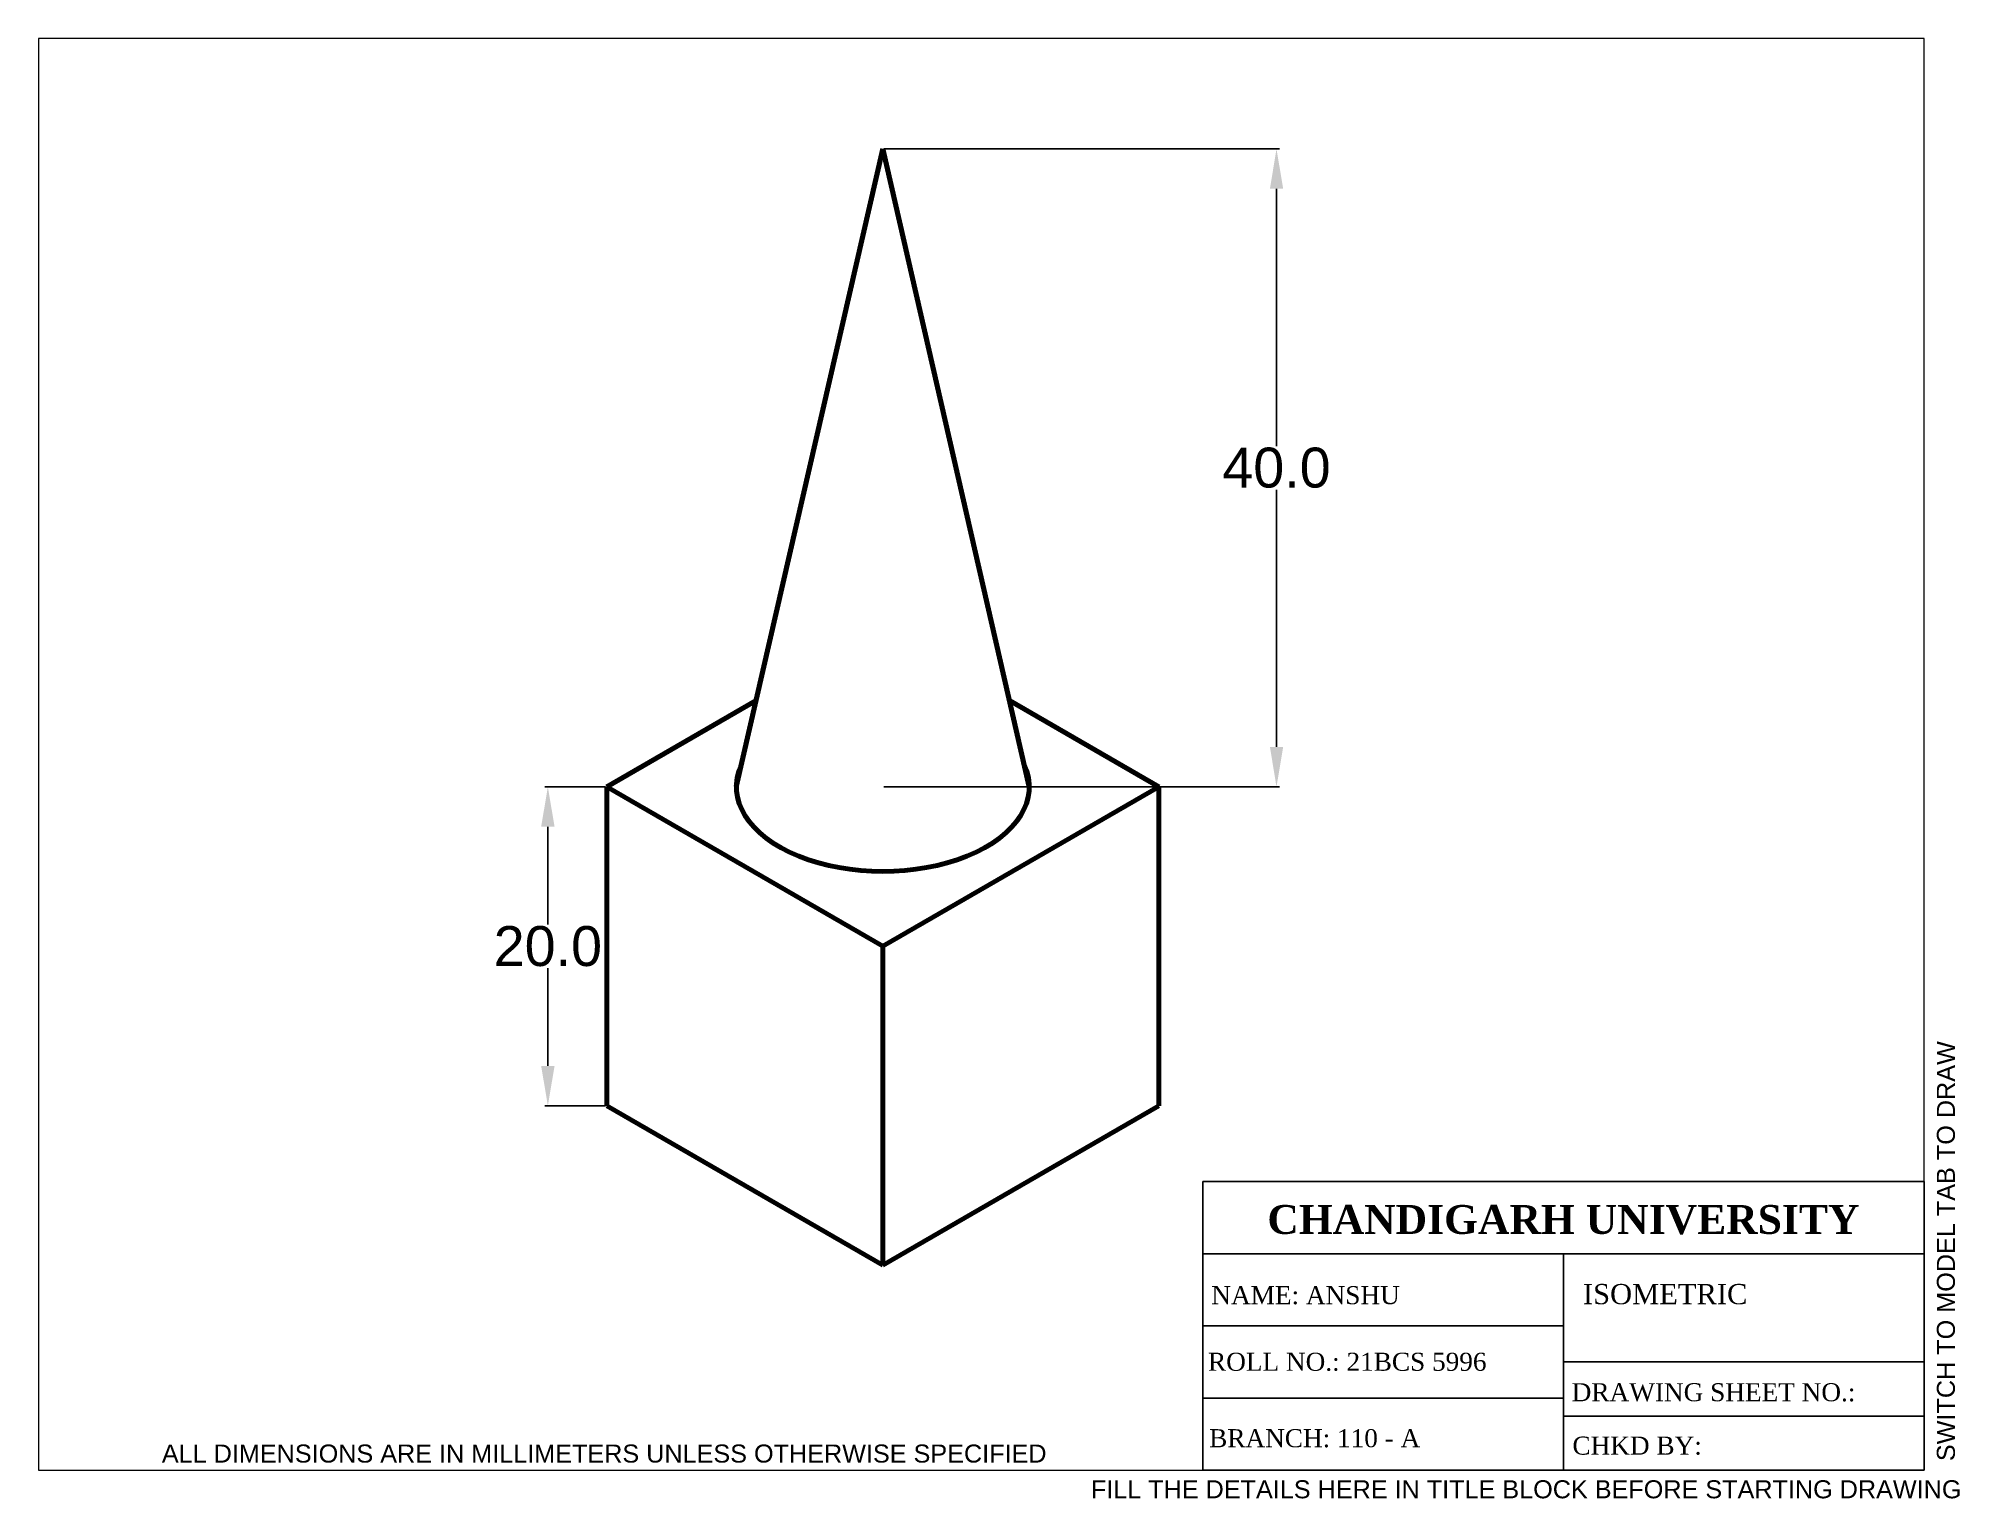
# Paper-space layout 'Layout1' of a CAD drawing. Header units: millimetres. Extents: x 0 to 266, y -4 to 198.
# The model-space entities are those that its viewports show. They can reach past a viewport. Long polylines and large blocks are cut down to what shows.
import ezdxf

# ---------------------------------------------------------------- set-up
doc = ezdxf.new("R2010")
doc.units = ezdxf.units.MM
doc.linetypes.add('ACAD_ISO08W100', pattern=[36, 24, -3, 6, -3])
doc.layers.add('Comments', color=10, linetype='Continuous', lineweight=13, plot=False)
doc.layers.add('thick continuous', color=7, linetype='Continuous', lineweight=30)
doc.styles.get("Standard").update_dxf_attribs({"font": 'Arial.ttf'})
doc.dimstyles.get("Standard").update_dxf_attribs({"dimtxt": 2.5, "dimasz": 2.5, "dimexe": 0.18, "dimexo": 0.0625, "dimgap": 0.09, "dimtad": 0, "dimtih": 1, "dimtoh": 1, "dimdec": 1, "dimzin": 0, "dimdsep": 46, "dimtxsty": 'Standard', "dimcen": 0.09, "dimadec": 0, "dimazin": 0, "dimtfac": 1, "dimtdec": 1, "dimtofl": 0, "dimtmove": 0, "dimatfit": 3, "dimfxl": 1, "dimtolj": 1, "dimtzin": 0, "dimarcsym": 0})

# ---------------------------------------------------------------- blocks, each defined once
blk = doc.blocks.new('*D1')
at = {"layer": 'Defpoints', "color": 0, "transparency": 16777216}
for p in [(83.07, 175.84), (107.76, 175.84), (83.07, 135.84)]:
    blk.add_point(p, dxfattribs=at)
at = {"layer": 'thick continuous', "color": 0, "lineweight": -2, "transparency": 16777216}
for p, q in [((83.13, 175.84), (107.94, 175.84)), ((107.76, 173.34), (107.76, 157.2)), ((107.76, 138.34), (107.76, 154.47)), ((83.13, 135.84), (107.94, 135.84))]:
    blk.add_line(p, q, dxfattribs=at)
at = {"layer": 'thick continuous', "color": 0, "transparency": 16777216}
for points in [[(107.35, 173.34), (108.18, 173.34), (107.76, 175.84)], [(107.35, 138.34), (108.18, 138.34), (107.76, 135.84)]]:
    blk.add_solid(points, dxfattribs=at)
at = {"layer": 'thick continuous', "color": 0, "lineweight": 5, "transparency": 16777216, "insert": (107.76, 155.84), "char_height": 2.5, "attachment_point": 5}
blk.add_mtext('\\A1;40.0', dxfattribs=at)
blk = doc.blocks.new('*D2')
at = {"layer": 'Defpoints', "color": 0, "transparency": 16777216}
for p in [(62.06, 135.84), (65.75, 135.84), (65.75, 115.84)]:
    blk.add_point(p, dxfattribs=at)
at = {"layer": 'thick continuous', "color": 0, "lineweight": -2, "transparency": 16777216}
for p, q in [((65.68, 135.84), (61.88, 135.84)), ((62.06, 133.34), (62.06, 127.2)), ((62.06, 118.34), (62.06, 124.47)), ((65.68, 115.84), (61.88, 115.84))]:
    blk.add_line(p, q, dxfattribs=at)
at = {"layer": 'thick continuous', "color": 0, "transparency": 16777216}
for points in [[(61.64, 133.34), (62.48, 133.34), (62.06, 135.84)], [(61.64, 118.34), (62.48, 118.34), (62.06, 115.84)]]:
    blk.add_solid(points, dxfattribs=at)
at = {"layer": 'thick continuous', "color": 0, "lineweight": 5, "transparency": 16777216, "insert": (62.06, 125.84), "char_height": 2.5, "attachment_point": 5}
blk.add_mtext('\\A1;20.0', dxfattribs=at)

msp = doc.modelspace()

# ---------------------------------------------------------------- linework, layer by layer
at = {"layer": 'thick continuous', "lineweight": 80}
for p, q in [((83.07, 175.84), (73.88, 135.84)), ((73.88, 135.84), (83.07, 175.84)), ((83.07, 175.84), (92.25, 135.84)), ((65.75, 135.84), (75.12, 141.25)), ((91.01, 141.25), (100.39, 135.84)), ((65.75, 135.84), (83.07, 125.84)), ((65.75, 115.84), (65.75, 135.84)), ((100.39, 135.84), (83.07, 125.84)), ((100.39, 135.84), (100.39, 115.84)), ((83.07, 125.84), (83.07, 105.84)), ((83.07, 105.84), (65.75, 115.84)), ((100.39, 115.84), (83.07, 105.84))]:
    msp.add_line(p, q, dxfattribs=at)
msp.add_ellipse((83.07, 135.84), major_axis=(-9.19, 0), ratio=0.57735, start_param=6.019558, end_param=9.688405, dxfattribs=at)

# ---------------------------------------------------------------- dimensions: what is measured, and where the dimension line sits
at = {"layer": 'thick continuous', "lineweight": 5}
for base, p1, p2, picture, middle in [((107.76, 175.84), (83.07, 135.84), (83.07, 175.84), '*D1', (107.76, 155.84)), ((62.06, 135.84), (65.75, 115.84), (65.75, 135.84), '*D2', (62.06, 125.84))]:
    dim = msp.add_linear_dim(base=base, p1=p1, p2=p2, angle=90, dimstyle='Standard', dxfattribs=at)
    dim.commit()
    dim.dimension.update_dxf_attribs({"geometry": picture, "text_midpoint": middle})

psp = doc.layouts.get("Layout1")

# ---------------------------------------------------------------- linework, layer by layer
for p, q in [((161.41, 40), (261.41, 40)), ((161.41, 40), (161.41, 0)), ((261.41, 40), (261.41, 0)), ((161.41, 30), (261.41, 30)), ((161.41, 30), (194.27, 30)), ((211.41, 30), (211.41, 0)), ((161.41, 20), (211.41, 20)), ((211.41, 15), (261.41, 15)), ((161.41, 10), (211.41, 10)), ((211.41, 7.5), (261.41, 7.5)), ((161.41, 0), (261.41, 0))]:
    psp.add_line(p, q)

# ---------------------------------------------------------------- texts
at = {"attachment_point": 1}
for s, width, insert, char_height in [('\\pxqc;{\\fTimes New Roman|b1|i0|c0|p18;CHANDIGARH UNIVERSITY}', 80.8177, (170.98, 36.75), 4), ('{\\fTimes New Roman|b0|i0|c0|p18;ISOMETRIC}', 46.4985, (214.1, 25.81), 2.8)]:
    psp.add_mtext_dynamic_manual_height_columns(s, width=width, gutter_width=40, heights=[0], dxfattribs=dict(at, insert=insert, char_height=char_height))
at = {"linetype": 'ACAD_ISO08W100', "lineweight": 100, "char_height": 2.5, "attachment_point": 1}
for s, width, insert in [('{\\fTimes New Roman|b0|i0|c0|p18;NAME: ANSHU}', 45.3199, (162.59, 25.51)), ('{\\fTimes New Roman|b0|i0|c0|p18;ROLL NO.: 21BCS 5996}', 45.3199, (162.13, 16.28)), ('{\\fTimes New Roman|b0|i0|c0|p18;DRAWING SHEET NO.:}', 45.3199, (212.54, 12.06)), ('{\\fTimes New Roman|b0|i0|c0|p18;BRANCH: 110 - A}', 45.3199, (162.28, 5.69)), ('{\\fTimes New Roman|b0|i0|c0|p18;CHKD BY: }', 47.9779, (212.64, 4.66))]:
    psp.add_mtext_dynamic_manual_height_columns(s, width=width, gutter_width=25, heights=[0], dxfattribs=dict(at, insert=insert))
at = {"layer": 'Comments'}
psp.add_text('SWITCH TO MODEL TAB TO DRAW', height=2.5, rotation=90, dxfattribs=at).set_placement((265.66, 1.26))
psp.add_text('FILL THE DETAILS HERE IN TITLE BLOCK BEFORE STARTING DRAWING', height=2.5, dxfattribs=at).set_placement((145.88, -3.89))
at = {"layer": 'thick continuous'}
psp.add_text('ALL DIMENSIONS ARE IN MILLIMETERS UNLESS OTHERWISE SPECIFIED', height=2.5, dxfattribs=at).set_placement((17.11, 1.06))

# ---------------------------------------------------------------- viewports
psp.add_viewport(center=(130.71, 99.21), size=(261.41, 198.4125), view_center_point=(89.25, 137.88), view_height=89.7755, dxfattribs=at)

doc.saveas('drawing.dxf')
